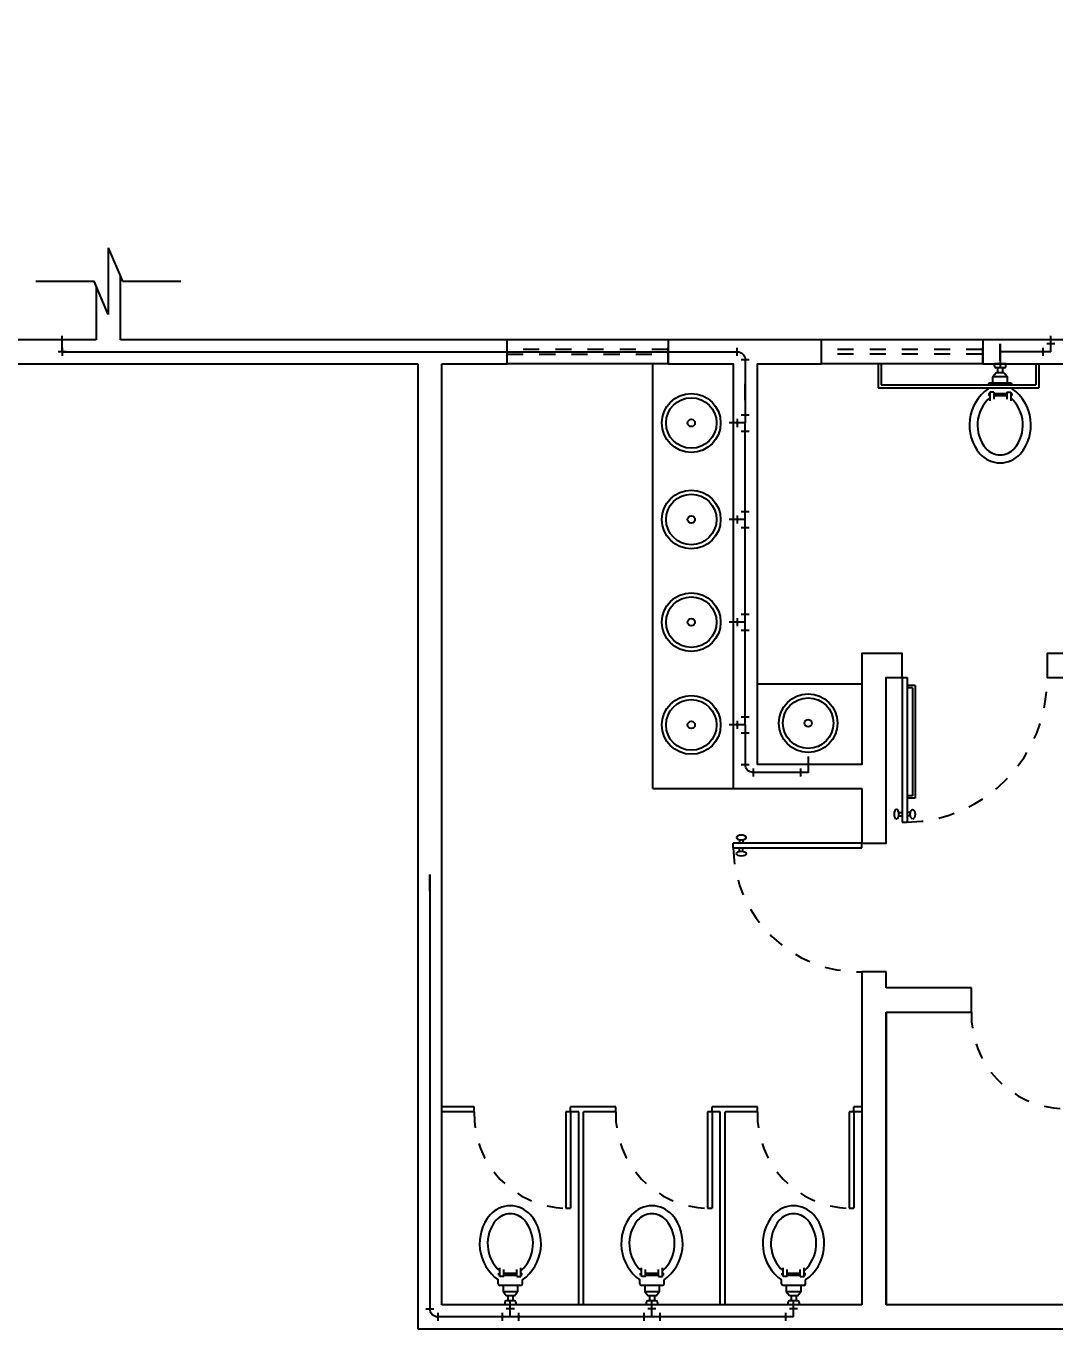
# Model space of a CAD drawing. Header units: millimetres. Extents: x 776 to 1595, y 411 to 1258.
# Drawn here: x 789.06 to 795.46, y 455.52 to 463.62 of the extents above; entities that cross this region are included whole.
import ezdxf

# ---------------------------------------------------------------- set-up
doc = ezdxf.new("R2010")
doc.units = ezdxf.units.MM
doc.linetypes.add('ACAD_ISO03W100', pattern=[30, 12, -18])
doc.linetypes.add('HIDDEN2', pattern=[4.7625, 3.175, -1.5875])
for name, color, linetype in [('can02', 2, 'Continuous'), ('CANOS ISO', 2, 'Continuous'), ('ESQUADRIAS', 2, 'Continuous'), ('Fios', 10, 'Continuous'), ('Janela', 2, 'Continuous'), ('pena 01', 1, 'Continuous'), ('pena02', 2, 'Continuous'), ('TRACEJADO', 1, 'HIDDEN2')]:
    doc.layers.add(name, color=color, linetype=linetype)
doc.styles.get("Standard").update_dxf_attribs({"font": 'ERASLGHT.TTF'})

msp = doc.modelspace()

# ---------------------------------------------------------------- linework, layer by layer
at = {"layer": 'can02', "color": 0}
for p, q in [((789.6475, 461.6661), (789.6475, 462.06)), ((789.4975, 461.9987), (789.4975, 461.6661)), ((789.4975, 461.6661), (789.0016, 461.6661)), ((792.0508, 461.6661), (789.6475, 461.6661)), ((793.0508, 461.6661), (792.0508, 461.6661)), ((792.0508, 461.5161), (792.0508, 461.6661)), ((795.007, 461.6661), (794.004, 461.6661)), ((789.0016, 461.5161), (791.4958, 461.5161)), ((791.4958, 461.5161), (791.4958, 455.5161)), ((791.6458, 455.6661), (791.6458, 461.5161)), ((791.6458, 461.5161), (792.0508, 461.5161)), ((793.0508, 461.5161), (792.0508, 461.5161)), ((795.007, 461.5161), (794.004, 461.5161)), ((794.4058, 457.7361), (794.2558, 457.7361)), ((794.2558, 457.7361), (794.2558, 455.6661)), ((794.4058, 457.6361), (794.4058, 457.7361)), ((794.9358, 457.6361), (794.4058, 457.6361)), ((794.9358, 457.4861), (794.9358, 457.6361)), ((794.4058, 457.4861), (794.4058, 455.6661)), ((794.4058, 455.6661), (794.4058, 457.4861)), ((794.4058, 457.4861), (794.9358, 457.4861)), ((794.2558, 455.6661), (791.6458, 455.6661)), ((795.6058, 455.6661), (794.4058, 455.6661)), ((791.4958, 455.5161), (795.6058, 455.5161))]:
    msp.add_line(p, q, dxfattribs=at)
for points in [[(795.7558, 459.5661), (795.7558, 463.6161), (795.6058, 463.6161), (795.6058, 461.6661), (795.007, 461.6661), (795.007, 461.5161), (795.6058, 461.5161), (795.6058, 459.7161), (795.4058, 459.7161), (795.4058, 459.5661)], [(794.2558, 458.8761), (794.2558, 458.5361), (794.4058, 458.5361), (794.4058, 459.5661), (794.5058, 459.5661), (794.5058, 459.7161), (794.2558, 459.7161), (794.2558, 459.0261), (793.6058, 459.0261), (793.6058, 461.5161), (794.004, 461.5161), (794.004, 461.6661), (793.0508, 461.6661), (793.0508, 461.5161), (793.4558, 461.5161), (793.4558, 458.8761)]]:
    msp.add_lwpolyline(points, close=True, dxfattribs=at)
at = {"layer": 'CANOS ISO'}
for p, q in [((789.2858, 461.5911, 0.6), (789.2858, 461.6911, 0.6)), ((795.4293, 461.5911, 0.6), (795.4293, 461.6911, 0.6)), ((795.4293, 461.5911, 0.6), (795.4293, 461.6911, 0.6)), ((795.4293, 461.5911, 0.6), (795.4293, 461.6911, 0.6)), ((789.2858, 461.6161, 0.65), (789.2858, 461.5661, 0.65)), ((795.1148, 461.5911, 0.35), (795.1148, 461.4911, 0.35)), ((793.5308, 459.2712, 0.9), (793.4308, 459.2712, 0.9)), ((793.5308, 459.2712, 0.9), (793.5308, 459.0259, 0.9)), ((793.9235, 458.9759, 0.9), (793.9235, 459.0759, 0.9)), ((793.9235, 458.9759, 0.9), (793.9235, 459.0759, 0.9)), ((792.0708, 455.5911, 0.35), (792.0708, 455.6911, 0.35)), ((792.0708, 455.5911, 0.35), (792.0708, 455.6911, 0.35)), ((792.9508, 455.5911, 0.35), (792.9508, 455.6911, 0.35)), ((792.9508, 455.5911, 0.35), (792.9508, 455.6911, 0.35)), ((793.8308, 455.5911, 0.35), (793.8308, 455.6911, 0.35)), ((793.8308, 455.5911, 0.35), (793.8308, 455.6911, 0.35))]:
    msp.add_line(p, q, dxfattribs=at)
at = {"layer": 'CANOS ISO', "extrusion": (-1, 0, -6.66134e-16)}
for p, q in [((789.2858, 461.6411, 0.575), (789.2858, 461.6411, 0.625)), ((789.3358, 461.5911, 0.875), (789.3358, 461.5911, 0.925)), ((795.1148, 461.5911, 0.35), (795.1148, 461.5911, 0.9))]:
    msp.add_line(p, q, dxfattribs=at)
at = {"layer": 'CANOS ISO', "extrusion": (-1, 0, -5.9952e-15)}
for p, q in [((795.1148, 461.6411, 2.4), (795.1148, 461.5411, 2.4)), ((795.1148, 461.6411, 2.2), (795.1148, 461.5411, 2.2)), ((795.1148, 461.6411, 2.2), (795.1148, 461.5911, 2.3)), ((795.1148, 461.5911, 2.3), (795.1148, 461.6411, 2.4)), ((795.1148, 461.5911, 2.3), (795.1148, 461.5411, 2.2)), ((795.1148, 461.5411, 2.4), (795.1148, 461.5911, 2.3)), ((795.1148, 461.5911, 2.3), (795.1148, 461.4911, 2.3)), ((795.1148, 461.5911, 3), (795.1148, 461.5911, 2.4)), ((795.1148, 461.4911, 2.25), (795.1148, 461.4911, 2.35)), ((793.5308, 461.3911, 2.4), (793.5308, 461.2911, 2.4)), ((793.5308, 461.3911, 2.2), (793.5308, 461.2911, 2.2)), ((793.5308, 461.3911, 2.2), (793.5308, 461.3411, 2.3)), ((793.5308, 461.3411, 2.3), (793.5308, 461.3911, 2.4)), ((793.5308, 461.3411, 2.3), (793.5308, 461.2911, 2.2)), ((793.5308, 461.2911, 2.4), (793.5308, 461.3411, 2.3)), ((793.5308, 461.3411, 2.3), (793.5308, 461.2411, 2.3)), ((793.5308, 461.3411, 3.2212), (793.5308, 461.3411, 2.4)), ((793.5308, 461.2411, 2.25), (793.5308, 461.2411, 2.35)), ((791.5708, 458.3411, 1.9), (791.5708, 458.2411, 1.9)), ((791.5708, 458.3411, 1.7), (791.5708, 458.2411, 1.7)), ((791.5708, 458.3411, 1.7), (791.5708, 458.2911, 1.8)), ((791.5708, 458.2911, 1.8), (791.5708, 458.3411, 1.9)), ((791.5708, 458.2911, 0.35), (791.5708, 458.2911, 1.7)), ((791.5708, 458.2911, 1.8), (791.5708, 458.2411, 1.7)), ((791.5708, 458.2411, 1.9), (791.5708, 458.2911, 1.8)), ((791.5708, 458.2911, 1.8), (791.5708, 458.1911, 1.8)), ((791.5708, 458.1911, 1.75), (791.5708, 458.1911, 1.85))]:
    msp.add_line(p, q, dxfattribs=at)
at = {"layer": 'CANOS ISO', "extrusion": (6.12303e-17, -1, -2.22045e-16)}
for p, q in [((795.4543, 461.6411, 0.6), (795.4043, 461.6411, 0.6)), ((793.9485, 459.0259, 0.9), (793.8985, 459.0259, 0.9)), ((792.0958, 455.6411, 0.35), (792.0458, 455.6411, 0.35)), ((792.9758, 455.6411, 0.35), (792.9258, 455.6411, 0.35)), ((793.8558, 455.6411, 0.35), (793.8058, 455.6411, 0.35))]:
    msp.add_line(p, q, dxfattribs=at)
at = {"layer": 'CANOS ISO', "extrusion": (1, 2.83275e-16, -1.9984e-15)}
for p, q in [((795.4293, 461.5911, 0.6), (795.4293, 461.6911, 0.6)), ((793.9235, 458.9759, 0.9), (793.9235, 459.0759, 0.9)), ((792.0708, 455.5911, 0.35), (792.0708, 455.6911, 0.35)), ((792.9508, 455.5911, 0.35), (792.9508, 455.6911, 0.35)), ((793.8308, 455.5911, 0.35), (793.8308, 455.6911, 0.35))]:
    msp.add_line(p, q, dxfattribs=at)
at = {"layer": 'CANOS ISO', "extrusion": (1.33227e-15, 0, -1)}
for p, q in [((789.3108, 461.5911, 0.85), (789.2608, 461.5911, 0.85)), ((793.5558, 461.5411, 0.9), (793.5058, 461.5411, 0.9))]:
    msp.add_line(p, q, dxfattribs=at)
at = {"layer": 'CANOS ISO', "extrusion": (-2.22045e-16, 1, -4.21885e-15)}
msp.add_line((789.2858, 461.5911, 0.9), (793.4808, 461.5911, 0.9), dxfattribs=at)
at = {"layer": 'CANOS ISO', "extrusion": (1, 8.88178e-16, 5.55112e-15)}
msp.add_line((789.2858, 461.5911, 0.9), (789.2858, 461.5911, 0.6), dxfattribs=at)
at = {"layer": 'CANOS ISO', "extrusion": (1, 0, 1.9984e-15)}
msp.add_line((793.4808, 461.5661, 0.9), (793.4808, 461.6161, 0.9), dxfattribs=at)
at = {"layer": 'CANOS ISO', "extrusion": (-2.22045e-16, 1, -3.33067e-15)}
msp.add_line((793.5308, 461.5411, 0.9), (793.5308, 461.1484, 0.9), dxfattribs=at)
at = {"layer": 'CANOS ISO', "extrusion": (1, 0, 2.22045e-16)}
for p, q in [((795.1148, 461.6124, 0.4), (795.1148, 461.5624, 0.4)), ((795.1148, 461.5911, 0.9), (795.1148, 461.5911, 2.2)), ((795.1148, 461.5374, 0.375), (795.1148, 461.5374, 0.325)), ((793.5308, 461.3911, 0.925), (793.5308, 461.3911, 0.875)), ((793.5308, 461.3661, 0.95), (793.5308, 461.3161, 0.95)), ((793.5308, 461.2911, 0.925), (793.5308, 461.2911, 0.875)), ((793.4808, 461.1734, 0.9), (793.4808, 461.1234, 0.9)), ((793.4808, 460.5736, 0.9), (793.4808, 460.5236, 0.9)), ((793.4808, 459.9349, 0.9), (793.4808, 459.8849, 0.9)), ((793.4808, 459.2962, 0.9), (793.4808, 459.2462, 0.9)), ((791.5708, 458.3124, 0.4), (791.5708, 458.2624, 0.4)), ((791.5708, 458.2374, 0.375), (791.5708, 458.2374, 0.325))]:
    msp.add_line(p, q, dxfattribs=at)
at = {"layer": 'CANOS ISO', "extrusion": (4.44089e-16, 0, -1)}
for p, q in [((795.4293, 461.5911, 0.6), (795.1148, 461.5911, 0.6)), ((795.1148, 461.5911, 0.35), (795.1148, 461.5374, 0.35)), ((795.1148, 461.5374, 0.35), (795.1148, 461.5874, 0.35)), ((795.3793, 461.6161, 0.6), (795.3793, 461.5661, 0.6)), ((793.5308, 461.2911, 0.9), (793.5308, 461.3411, 0.9)), ((793.5058, 461.1984, 0.9), (793.5558, 461.1984, 0.9)), ((793.5058, 461.0984, 0.9), (793.5558, 461.0984, 0.9)), ((793.5058, 460.5986, 0.9), (793.5558, 460.5986, 0.9)), ((793.5058, 460.4986, 0.9), (793.5558, 460.4986, 0.9)), ((793.5058, 459.9599, 0.9), (793.5558, 459.9599, 0.9)), ((793.5058, 459.8599, 0.9), (793.5558, 459.8599, 0.9)), ((793.5058, 459.3212, 0.9), (793.5558, 459.3212, 0.9)), ((793.5058, 459.2212, 0.9), (793.5558, 459.2212, 0.9)), ((793.5058, 459.0259, 0.9), (793.5558, 459.0259, 0.9)), ((793.5808, 459.0009, 0.9), (793.5808, 458.9509, 0.9)), ((793.8735, 459.0009, 0.9), (793.8735, 458.9509, 0.9)), ((791.5708, 458.2374, 0.35), (791.5708, 458.2874, 0.35)), ((791.5458, 455.6411, 0.35), (791.5958, 455.6411, 0.35)), ((791.6208, 455.6161, 0.35), (791.6208, 455.5661, 0.35)), ((792.0208, 455.6161, 0.35), (792.0208, 455.5661, 0.35)), ((792.1208, 455.6161, 0.35), (792.1208, 455.5661, 0.35)), ((792.9008, 455.6161, 0.35), (792.9008, 455.5661, 0.35)), ((793.0008, 455.6161, 0.35), (793.0008, 455.5661, 0.35)), ((793.7808, 455.6161, 0.35), (793.7808, 455.5661, 0.35))]:
    msp.add_line(p, q, dxfattribs=at)
at = {"layer": 'CANOS ISO', "extrusion": (2.22045e-16, -1, 5.55112e-15)}
msp.add_line((793.5308, 461.3411, 0.9), (793.5308, 461.3411, 2.2), dxfattribs=at)
at = {"layer": 'CANOS ISO', "extrusion": (-2.22045e-16, 1, -2.44249e-15)}
for p, q in [((793.5308, 461.1484, 0.9), (793.4308, 461.1484, 0.9)), ((793.5308, 460.5486, 0.9), (793.4308, 460.5486, 0.9)), ((793.5308, 460.5486, 0.9), (793.4308, 460.5486, 0.9)), ((793.5308, 459.9099, 0.9), (793.4308, 459.9099, 0.9)), ((793.5308, 459.9099, 0.9), (793.4308, 459.9099, 0.9)), ((793.5308, 459.2712, 0.9), (793.4308, 459.2712, 0.9)), ((793.9235, 458.9759, 0.9), (793.5808, 458.9759, 0.9))]:
    msp.add_line(p, q, dxfattribs=at)
at = {"layer": 'CANOS ISO', "extrusion": (1, -2.22045e-16, 2.46519e-31)}
msp.add_line((793.5308, 459.2712, 0.9), (793.5308, 461.1484, 0.9), dxfattribs=at)
at = {"layer": 'CANOS ISO', "extrusion": (-1, 0, -2.44249e-15)}
for p, q in [((791.5708, 458.2911, 0.35), (791.5708, 455.6411, 0.35)), ((791.5708, 458.2911, 1.9), (791.5708, 458.2911, 2.5)), ((792.0708, 455.5911, 0.35), (792.0708, 455.6911, 0.35)), ((792.9508, 455.5911, 0.35), (792.9508, 455.6911, 0.35)), ((792.9508, 455.5911, 0.35), (792.9508, 455.6911, 0.35)), ((793.8308, 455.5911, 0.35), (793.8308, 455.6911, 0.35)), ((793.8308, 455.5911, 0.35), (793.8308, 455.6911, 0.35)), ((792.0708, 455.5911, 0.35), (791.6208, 455.5911, 0.35)), ((792.9508, 455.5911, 0.35), (792.0708, 455.5911, 0.35)), ((793.8308, 455.5911, 0.35), (792.9508, 455.5911, 0.35))]:
    msp.add_line(p, q, dxfattribs=at)
at = {"layer": 'CANOS ISO', "extrusion": (-5.23077e-17, 6.71726e-29, -1)}
msp.add_arc((-793.4808, 461.5411, -0.9), 0.05, 90, 180, dxfattribs=at)
at = {"layer": 'CANOS ISO', "extrusion": (0, 0, -1)}
msp.add_arc((-793.5808, 459.0259, -0.9), 0.05, 270, 360, dxfattribs=at)
at = {"layer": 'CANOS ISO', "extrusion": (-1.4091e-12, -2.05597e-17, -1)}
msp.add_arc((-791.6208, 455.6411, -0.35), 0.05, 270, 360, dxfattribs=at)
at = {"layer": 'ESQUADRIAS', "color": 0}
for p, q in [((791.8458, 456.8961), (791.6458, 456.8961)), ((791.8458, 456.8661), (791.6458, 456.8661)), ((791.8458, 456.8661), (791.8458, 456.8961)), ((792.4458, 456.8661), (792.4158, 456.8661)), ((792.4458, 456.8661), (792.4458, 456.8961)), ((792.7258, 456.8961), (792.4458, 456.8961)), ((792.4958, 456.8661), (792.4458, 456.8661)), ((792.4958, 455.6661), (792.4958, 456.8661)), ((792.5258, 455.6661), (792.5258, 456.8661)), ((792.7258, 456.8661), (792.5258, 456.8661)), ((792.7258, 456.8661), (792.7258, 456.8961)), ((793.3258, 456.8661), (793.2958, 456.8661)), ((793.6058, 456.8961), (793.3258, 456.8961)), ((793.3258, 456.8661), (793.3258, 456.8961)), ((793.3758, 456.8661), (793.3258, 456.8661)), ((793.3758, 455.6661), (793.3758, 456.8661)), ((793.4058, 455.6661), (793.4058, 456.8661)), ((793.6058, 456.8661), (793.4058, 456.8661)), ((793.6058, 456.8661), (793.6058, 456.8961)), ((794.2058, 456.8661), (794.1758, 456.8661)), ((794.2558, 456.8961), (794.2058, 456.8961)), ((794.2058, 456.8661), (794.2058, 456.8961)), ((794.2558, 456.8661), (794.2058, 456.8661))]:
    msp.add_line(p, q, dxfattribs=at)
at = {"layer": 'Fios', "color": 0}
for p, q in [((792.9558, 458.8761), (792.9558, 461.5161)), ((795.0893, 461.4611), (795.0698, 461.4361)), ((795.1498, 461.5161), (795.0798, 461.5161)), ((795.0798, 461.5011), (795.0798, 461.5161)), ((795.1498, 461.5161), (795.0798, 461.5161)), ((795.1403, 461.4611), (795.0893, 461.4611)), ((795.1398, 461.4911), (795.0898, 461.4911)), ((795.0993, 461.4611), (795.0993, 461.4911)), ((795.1303, 461.4611), (795.1303, 461.4911)), ((795.1403, 461.4611), (795.1598, 461.4361)), ((795.1498, 461.5011), (795.1498, 461.5161)), ((795.1786, 461.3961), (795.0511, 461.3961)), ((795.1598, 461.4361), (795.0698, 461.4361)), ((795.0698, 461.3961), (795.0698, 461.4361)), ((795.1598, 461.3961), (795.1598, 461.4361)), ((795.0398, 461.3661), (795.0398, 461.3613)), ((795.0441, 461.3309), (795.0441, 461.3202)), ((795.05, 461.3309), (795.0441, 461.3309)), ((795.05, 461.3202), (795.0441, 461.3202)), ((795.075, 461.3398), (795.05, 461.3398)), ((795.05, 461.3398), (795.05, 461.2867)), ((795.075, 461.3398), (795.075, 461.2958)), ((795.075, 461.3309), (795.1553, 461.3309)), ((795.075, 461.3202), (795.1553, 461.3202)), ((795.1553, 461.3398), (795.1804, 461.3398)), ((795.1553, 461.3398), (795.1553, 461.2958)), ((795.1804, 461.3398), (795.1804, 461.2867)), ((795.1804, 461.3309), (795.1863, 461.3309)), ((795.1804, 461.3202), (795.1863, 461.3202)), ((795.1863, 461.3309), (795.1863, 461.3202)), ((795.1898, 461.3661), (795.1898, 461.3613)), ((793.6058, 459.5261), (794.2558, 459.5261)), ((793.9217, 459.2825), (793.9217, 459.2825)), ((792.9558, 458.8761), (793.4558, 458.8761)), ((792.0059, 455.8423), (792.0059, 455.8954)), ((792.031, 455.8423), (792.031, 455.8863)), ((792.1113, 455.8423), (792.1113, 455.8863)), ((792.1363, 455.8423), (792.1363, 455.8954)), ((792.8859, 455.8423), (792.8859, 455.8954)), ((792.911, 455.8423), (792.911, 455.8863)), ((792.9913, 455.8423), (792.9913, 455.8863)), ((793.0163, 455.8423), (793.0163, 455.8954)), ((793.7659, 455.8423), (793.7659, 455.8954)), ((793.791, 455.8423), (793.791, 455.8863)), ((793.8713, 455.8423), (793.8713, 455.8863)), ((793.8963, 455.8423), (793.8963, 455.8954)), ((791.9958, 455.7974), (791.9958, 455.8209)), ((792, 455.8513), (792, 455.862)), ((792.0059, 455.862), (792, 455.862)), ((792.0059, 455.8513), (792, 455.8513)), ((792.031, 455.8423), (792.0059, 455.8423)), ((792.031, 455.862), (792.1113, 455.862)), ((792.031, 455.8513), (792.1113, 455.8513)), ((792.1113, 455.8423), (792.1363, 455.8423)), ((792.1363, 455.862), (792.1422, 455.862)), ((792.1363, 455.8513), (792.1422, 455.8513)), ((792.1422, 455.8513), (792.1422, 455.862)), ((792.1458, 455.7974), (792.1458, 455.8209)), ((792.8758, 455.7974), (792.8758, 455.8209)), ((792.8859, 455.862), (792.88, 455.862)), ((792.88, 455.8513), (792.88, 455.862)), ((792.8859, 455.8513), (792.88, 455.8513)), ((792.911, 455.8423), (792.8859, 455.8423)), ((792.911, 455.862), (792.9913, 455.862)), ((792.911, 455.8513), (792.9913, 455.8513)), ((792.9913, 455.8423), (793.0163, 455.8423)), ((793.0163, 455.862), (793.0222, 455.862)), ((793.0163, 455.8513), (793.0222, 455.8513)), ((793.0222, 455.8513), (793.0222, 455.862)), ((793.0258, 455.7974), (793.0258, 455.8209)), ((793.7558, 455.7974), (793.7558, 455.8209)), ((793.76, 455.8513), (793.76, 455.862)), ((793.7659, 455.862), (793.76, 455.862)), ((793.7659, 455.8513), (793.76, 455.8513)), ((793.791, 455.8423), (793.7659, 455.8423)), ((793.791, 455.862), (793.8713, 455.862)), ((793.791, 455.8513), (793.8713, 455.8513)), ((793.8713, 455.8423), (793.8963, 455.8423)), ((793.8963, 455.862), (793.9022, 455.862)), ((793.8963, 455.8513), (793.9022, 455.8513)), ((793.9022, 455.8513), (793.9022, 455.862)), ((793.9058, 455.7974), (793.9058, 455.8209)), ((792.1345, 455.7861), (792.0071, 455.7861)), ((792.0258, 455.7861), (792.0258, 455.7461)), ((792.0453, 455.7211), (792.0258, 455.7461)), ((792.1158, 455.7461), (792.0258, 455.7461)), ((792.0963, 455.7211), (792.0453, 455.7211)), ((792.0553, 455.7211), (792.0553, 455.6911)), ((792.0863, 455.7211), (792.0863, 455.6911)), ((792.0963, 455.7211), (792.1158, 455.7461)), ((792.1158, 455.7861), (792.1158, 455.7461)), ((793.0145, 455.7861), (792.8871, 455.7861)), ((792.9058, 455.7861), (792.9058, 455.7461)), ((792.9253, 455.7211), (792.9058, 455.7461)), ((792.9958, 455.7461), (792.9058, 455.7461)), ((792.9763, 455.7211), (792.9253, 455.7211)), ((792.9353, 455.7211), (792.9353, 455.6911)), ((792.9663, 455.7211), (792.9663, 455.6911)), ((792.9763, 455.7211), (792.9958, 455.7461)), ((792.9958, 455.7861), (792.9958, 455.7461)), ((793.8945, 455.7861), (793.7671, 455.7861)), ((793.7858, 455.7861), (793.7858, 455.7461)), ((793.8758, 455.7461), (793.7858, 455.7461)), ((793.8053, 455.7211), (793.7858, 455.7461)), ((793.8563, 455.7211), (793.8053, 455.7211)), ((793.8153, 455.7211), (793.8153, 455.6911)), ((793.8463, 455.7211), (793.8463, 455.6911)), ((793.8563, 455.7211), (793.8758, 455.7461)), ((793.8758, 455.7861), (793.8758, 455.7461)), ((792.0358, 455.6811), (792.0358, 455.6661)), ((792.1058, 455.6661), (792.0358, 455.6661)), ((792.0958, 455.6911), (792.0458, 455.6911)), ((792.1058, 455.6811), (792.1058, 455.6661)), ((792.9158, 455.6811), (792.9158, 455.6661)), ((792.9858, 455.6661), (792.9158, 455.6661)), ((792.9758, 455.6911), (792.9258, 455.6911)), ((792.9858, 455.6811), (792.9858, 455.6661)), ((793.7958, 455.6811), (793.7958, 455.6661)), ((793.8658, 455.6661), (793.7958, 455.6661)), ((793.8558, 455.6911), (793.8058, 455.6911)), ((793.8658, 455.6811), (793.8658, 455.6661))]:
    msp.add_line(p, q, dxfattribs=at)
for centre, radius in [((793.1954, 461.1484), 0.1825), ((793.1954, 461.1484), 0.1571), ((793.1954, 461.1484), 0.0228), ((793.1954, 460.5486), 0.1825), ((793.1954, 460.5486), 0.1571), ((793.1954, 460.5486), 0.0228), ((793.1954, 459.9099), 0.1825), ((793.1954, 459.9099), 0.1571), ((793.1954, 459.9099), 0.0228), ((793.1954, 459.2712), 0.1825), ((793.9217, 459.2825), 0.1825), ((793.9217, 459.2825), 0.1571), ((793.1954, 459.2712), 0.1571), ((793.1954, 459.2712), 0.0228), ((793.9217, 459.2825), 0.0228)]:
    msp.add_circle(centre, radius, dxfattribs=at)
for centre, radius, start, end in [((795.0898, 461.5011), 0.01, 180, 270), ((795.1398, 461.5011), 0.01, 270, 360), ((795.0511, 461.3848), 0.0113, 90, 180), ((795.1786, 461.3848), 0.0113, 360, 90), ((795.2016, 461.1355), 0.2778, 125.61699, 220.02523), ((795.2016, 461.1355), 0.2278, 131.74307, 220.02523), ((795.0281, 461.1355), 0.2278, 319.97477, 48.04005), ((795.0281, 461.1355), 0.2778, 319.97477, 54.38301), ((795.1148, 461.0702), 0.1195, 221.99608, 318.00392), ((795.1148, 461.0702), 0.1695, 221.99608, 318.00392), ((792.0708, 456.1119), 0.1695, 41.99608, 138.00392), ((792.9508, 456.1119), 0.1695, 41.99608, 138.00392), ((793.8308, 456.1119), 0.1695, 41.99608, 138.00392), ((792.1576, 456.0467), 0.2778, 139.97477, 234.38301), ((792.1576, 456.0467), 0.2278, 139.97477, 228.25693), ((792.0708, 456.1119), 0.1195, 41.99608, 138.00392), ((791.9841, 456.0467), 0.2278, 311.95995, 40.02523), ((791.9841, 456.0467), 0.2778, 305.61699, 40.02523), ((793.0376, 456.0467), 0.2778, 139.97477, 234.38301), ((793.0376, 456.0467), 0.2278, 139.97477, 228.25693), ((792.9508, 456.1119), 0.1195, 41.99608, 138.00392), ((792.8641, 456.0467), 0.2278, 311.95995, 40.02523), ((792.8641, 456.0467), 0.2778, 305.61699, 40.02523), ((793.9176, 456.0467), 0.2778, 139.97477, 234.38301), ((793.9176, 456.0467), 0.2278, 139.97477, 228.25693), ((793.8308, 456.1119), 0.1195, 41.99608, 138.00392), ((793.7441, 456.0467), 0.2278, 311.95995, 40.02523), ((793.7441, 456.0467), 0.2778, 305.61699, 40.02523), ((792.0071, 455.7974), 0.0113, 180, 270), ((792.1345, 455.7974), 0.0113, 270, 0), ((792.8871, 455.7974), 0.0113, 180, 270), ((793.0145, 455.7974), 0.0113, 270, 0), ((793.7671, 455.7974), 0.0113, 180, 270), ((793.8945, 455.7974), 0.0113, 270, 0), ((792.0458, 455.6811), 0.01, 90, 180), ((792.0958, 455.6811), 0.01, 0, 90), ((792.9258, 455.6811), 0.01, 90, 180), ((792.9758, 455.6811), 0.01, 0, 90), ((793.8058, 455.6811), 0.01, 90, 180), ((793.8558, 455.6811), 0.01, 0, 90)]:
    msp.add_arc(centre, radius, start, end, dxfattribs=at)
at = {"layer": 'Janela', "color": 0}
for p, q in [((794.3558, 461.5161), (794.3558, 461.3661)), ((794.3758, 461.5161), (794.3758, 461.3861)), ((795.3358, 461.5161), (795.3358, 461.3861)), ((795.3558, 461.5161), (795.3558, 461.3661)), ((794.3758, 461.3861), (795.3358, 461.3861)), ((794.3558, 461.3661), (795.3558, 461.3661)), ((794.5058, 459.5661), (794.5058, 458.6661)), ((794.5058, 459.5661), (794.5358, 459.5661)), ((794.5358, 459.5661), (794.5358, 458.6661)), ((794.5858, 459.5161), (794.5358, 459.5161)), ((794.5858, 459.5161), (794.5858, 458.8161)), ((794.5708, 459.5011), (794.5358, 459.5011)), ((794.5708, 459.5011), (794.5708, 458.8311)), ((794.5708, 458.8311), (794.5358, 458.8311)), ((794.5858, 458.8161), (794.5358, 458.8161)), ((794.5058, 458.6661), (794.5358, 458.6661)), ((792.4158, 456.8661), (792.4158, 456.2661)), ((792.4458, 456.8661), (792.4458, 456.2661)), ((793.2958, 456.8661), (793.2958, 456.2661)), ((793.3258, 456.8661), (793.3258, 456.2661)), ((794.1758, 456.8661), (794.1758, 456.2661)), ((794.2058, 456.8661), (794.2058, 456.2661)), ((792.4158, 456.2661), (792.4458, 456.2661)), ((793.2958, 456.2661), (793.3258, 456.2661)), ((794.1758, 456.2661), (794.2058, 456.2661))]:
    msp.add_line(p, q, dxfattribs=at)
at = {"layer": 'pena 01', "color": 0, "linetype": 'ACAD_ISO03W100', "ltscale": 0.005}
for p, q in [((792.0508, 461.5161), (792.0508, 461.6661)), ((793.0508, 461.5161), (793.0508, 461.6661)), ((794.004, 461.5161), (794.004, 461.6661)), ((795.007, 461.5161), (795.007, 461.6661)), ((793.0508, 461.6061), (792.0508, 461.6061)), ((792.0508, 461.5761), (793.0508, 461.5761)), ((795.004, 461.6061), (794.004, 461.6061)), ((795.004, 461.5761), (794.004, 461.5761))]:
    msp.add_line(p, q, dxfattribs=at)
for centre, radius, start, end in [((794.5208, 459.5511), 0.8851, 270.97102, 0.97102), ((794.2408, 458.5211), 0.7851, 181.09469, 271.09469), ((795.5208, 457.4711), 0.5852, 178.5312, 268.5312), ((792.4308, 456.8511), 0.5852, 178.5312, 268.5312), ((793.3108, 456.8511), 0.5852, 178.5312, 268.5312), ((794.1908, 456.8511), 0.5852, 178.5312, 268.5312)]:
    msp.add_arc(centre, radius, start, end, dxfattribs=at)
at = {"layer": 'pena02'}
for p, q in [((789.5724, 462.2372), (789.5724, 461.8223)), ((789.5724, 462.2372), (789.6603, 462.0298)), ((789.1217, 462.0298), (789.4843, 462.0298)), ((789.5724, 461.8223), (789.4843, 462.0298)), ((789.6603, 462.0298), (790.023, 462.0298))]:
    msp.add_line(p, q, dxfattribs=at)
at = {"layer": 'pena02', "color": 0}
for p, q in [((794.485, 458.7261), (794.5058, 458.7261)), ((794.485, 458.7061), (794.5058, 458.7061)), ((794.5567, 458.7261), (794.5358, 458.7261)), ((794.5567, 458.7061), (794.5358, 458.7061)), ((793.4958, 458.5569), (793.4958, 458.5361)), ((793.5158, 458.5569), (793.5158, 458.5361)), ((793.4558, 458.5061), (793.4558, 458.5361)), ((794.2558, 458.5361), (793.4558, 458.5361)), ((793.4558, 458.5061), (794.2558, 458.5061)), ((793.4958, 458.4852), (793.4958, 458.5061)), ((793.5158, 458.4852), (793.5158, 458.5061)), ((794.2558, 458.5061), (794.2558, 458.5361))]:
    msp.add_line(p, q, dxfattribs=at)
at = {"layer": 'pena02', "color": 0, "extrusion": (0, 0, -1)}
for centre, major_axis in [((794.4708, 458.7161), (0, -0.03)), ((793.5058, 458.5711), (-0.03, 0))]:
    msp.add_ellipse(centre, major_axis=major_axis, ratio=0.5, dxfattribs=at)
at = {"layer": 'pena02', "color": 0}
for centre, major_axis in [((794.5708, 458.7161), (0, -0.03)), ((793.5058, 458.4711), (-0.03, 0))]:
    msp.add_ellipse(centre, major_axis=major_axis, ratio=0.5, dxfattribs=at)
at = {"layer": 'TRACEJADO', "ltscale": 0.05, "extrusion": (-1.09476e-47, -1, 2.22045e-16)}
for p, q in [((795.1148, 461.5911, 4), (795.1148, 461.5911, 3)), ((793.5308, 461.3411, 4.2212), (793.5308, 461.3411, 3.2212)), ((791.5708, 458.2911, 3.5), (791.5708, 458.2911, 2.5))]:
    msp.add_line(p, q, dxfattribs=at)

# ---------------------------------------------------------------- texts
at = {"layer": 'CANOS ISO', "extrusion": (-1, 6.66134e-16, 2.22045e-16), "char_height": 0.15, "width": 0.836842, "attachment_point": 1, "text_direction": (0, -1, 0)}
for s, insert in [('TR', (789.2858, 461.9103, 0.6631)), ('RG', (795.1148, 461.939, 2.3589)), ('RG', (793.5308, 461.689, 2.3589)), ('LV', (793.4308, 461.2238, 0.8563)), ('LV', (793.4308, 460.6239, 0.8563)), ('LV', (793.4308, 459.9852, 0.8563)), ('LV', (793.4308, 459.3465, 0.8563)), ('LV', (793.9235, 459.3333, 0.9484)), ('RG', (791.5708, 458.1238, 1.8589)), ('VS', (792.0708, 456.039, 0.4089)), ('VS', (792.9508, 456.039, 0.4089)), ('VS', (793.8308, 456.039, 0.4089))]:
    msp.add_mtext(s, dxfattribs=dict(at, insert=insert))
at = {"layer": 'pena02', "extrusion": (-1.09476e-47, -1, 2.22045e-16), "char_height": 0.15, "width": 2.950144, "attachment_point": 1, "text_direction": (0, 0, 1)}
for insert in [(794.8519, 461.5911, 3.0119), (793.2678, 461.3411, 3.0119), (791.3078, 458.34, 0.3092)]:
    msp.add_mtext("VEM DA CAIXA D'ÁGUA", dxfattribs=dict(at, insert=insert))

doc.saveas('drawing.dxf')
